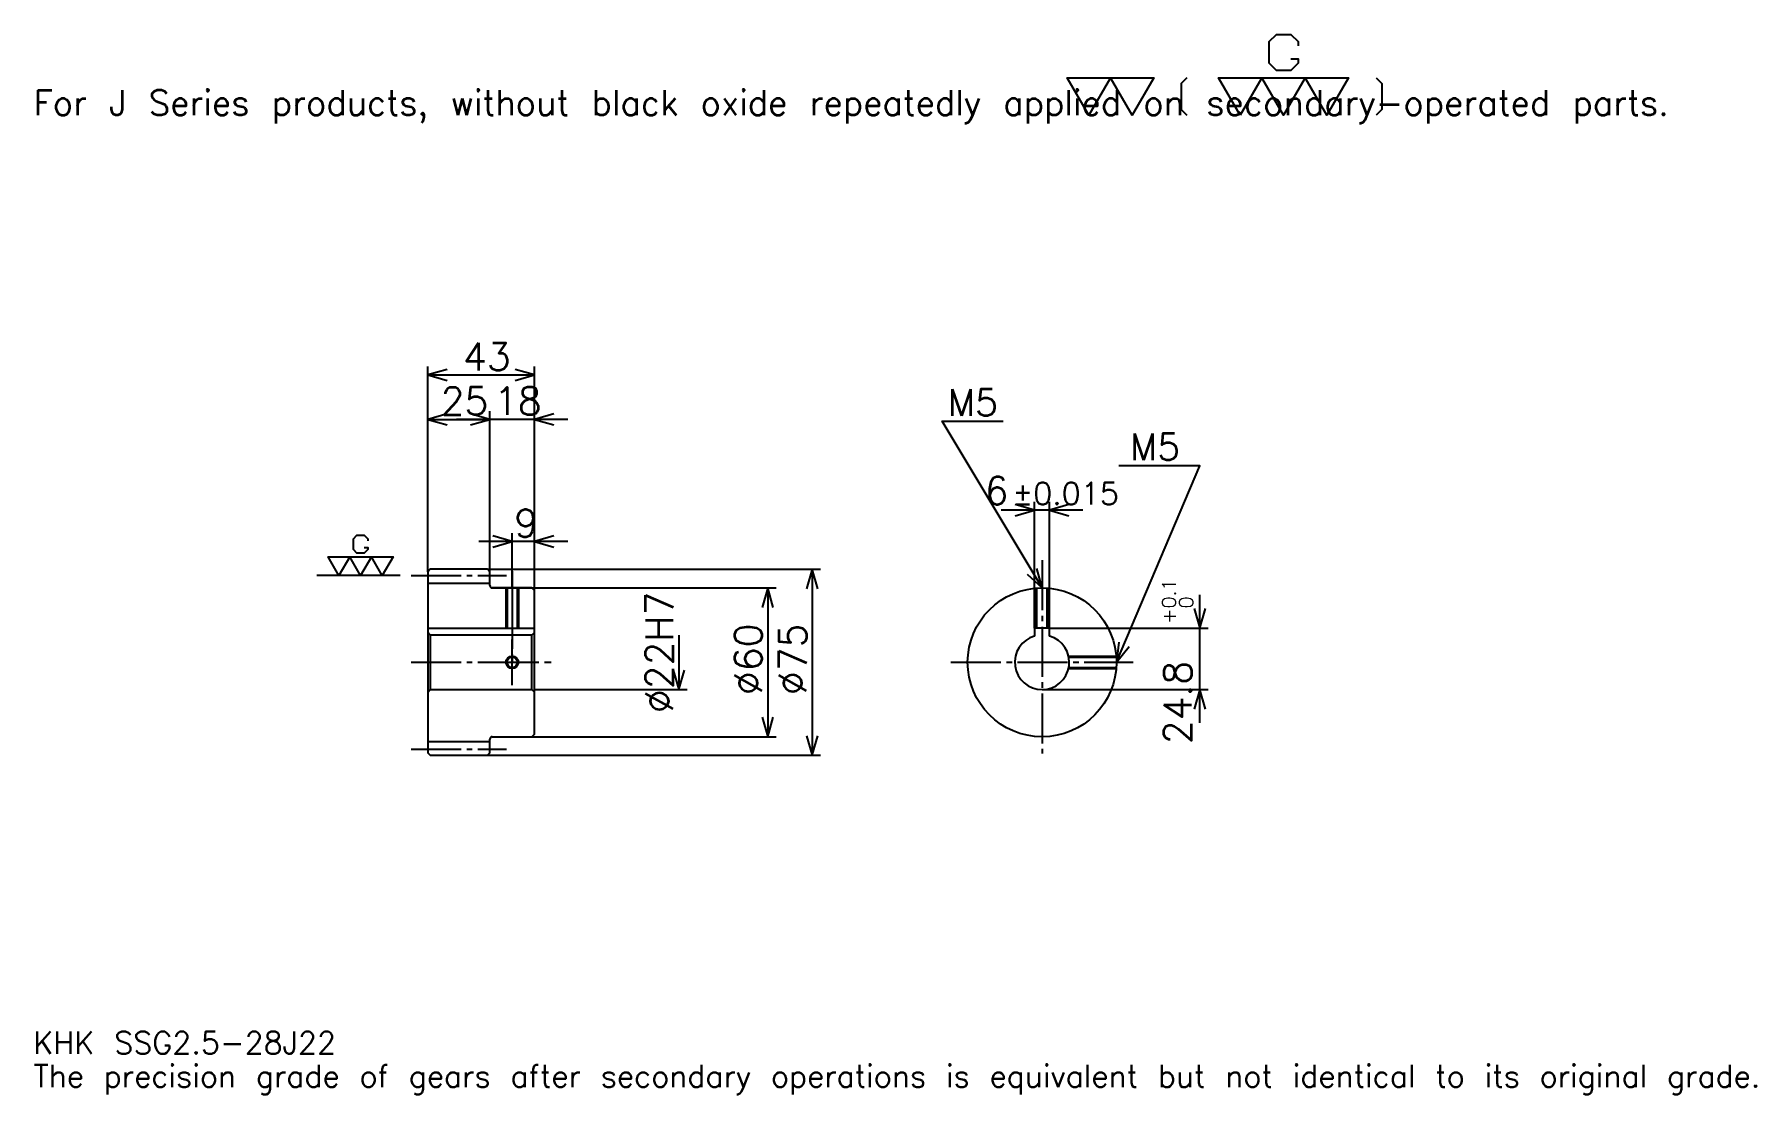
# Model space of a CAD drawing. Extents: x 23 to 717, y 8 to 436.
import ezdxf

# ---------------------------------------------------------------- set-up
doc = ezdxf.new("R2010")
doc.units = 0
doc.linetypes.add('DASHDOT', pattern=[26.869564, 20.152174, -2.23913, 2.23913, -2.23913])
doc.layers.get('0').update_dxf_attribs({"linetype": 'CONTINUOUS'})
doc.layers.add('DASHDOT', color=6, linetype='DASHDOT')
doc.styles.add('KANJI', font='TXT', dxfattribs={"bigfont": 'BIGFONT'})

msp = doc.modelspace()

# ---------------------------------------------------------------- linework, layer by layer
at = {"color": 5}
for p, q in [((181.369553, 219.989136), (181.369553, 301.717407)), ((224.369553, 219.989136), (224.369553, 301.717407)), ((181.369553, 298.358704), (224.369553, 298.358704)), ((181.369553, 280.445648), (206.369553, 280.445648)), ((237.804337, 280.445648), (192.934769, 280.445648)), ((206.369553, 219.989136), (206.369553, 283.804352)), ((445.456482, 243.83696), (412.586945, 243.83696)), ((426.021729, 196.289139), (426.021729, 247.195648)), ((432.021729, 196.289139), (432.021729, 247.195648)), ((237.804337, 231.184784), (201.934769, 231.184784)), ((215.369553, 219.989136), (215.369553, 234.543488)), ((181.369553, 218.989136), (181.369553, 219.989136)), ((205.369553, 219.989136), (224.369553, 219.989136)), ((206.369553, 218.989136), (206.369553, 219.989136)), ((215.369553, 212.489136), (215.369553, 219.989136)), ((215.369553, 212.489136), (215.369553, 219.989136)), ((224.369553, 219.989136), (339.684753, 219.989136)), ((224.369553, 211.489136), (224.369553, 219.989136)), ((336.32605, 219.989136), (336.32605, 144.989136)), ((207.369553, 212.489136), (224.369553, 212.489136)), ((224.369553, 212.489136), (321.771729, 212.489136)), ((318.413025, 212.489136), (318.413025, 152.489136)), ((492.608704, 158.054352), (492.608704, 209.723923)), ((432.021729, 196.289139), (495.967407, 196.289139)), ((282.586945, 193.489136), (282.586945, 171.489136)), ((224.369553, 171.489136), (285.945648, 171.489136)), ((429.021729, 171.489136), (495.967407, 171.489136)), ((207.369553, 152.489136), (224.369553, 152.489136)), ((224.369553, 152.489136), (321.771729, 152.489136)), ((205.369553, 144.989136), (224.369553, 144.989136)), ((224.369553, 144.989136), (339.684753, 144.989136))]:
    msp.add_line(p, q, dxfattribs=at)
at = {"color": 7}
msp.add_line((170.173904, 217.489136), (136.586945, 217.489136), dxfattribs=at)
at = {"color": 4}
for p, q in [((181.369553, 214.364136), (206.369553, 214.364136)), ((181.369553, 196.289139), (224.369553, 196.289139)), ((223.369553, 193.489136), (224.369553, 194.489136)), ((182.369553, 193.489136), (182.369553, 171.489136)), ((223.369553, 171.489136), (224.369553, 170.489136)), ((181.369553, 150.614136), (206.369553, 150.614136))]:
    msp.add_line(p, q, dxfattribs=at)
at = {"color": 7}
for points in [[(529.330444, 425.74826), (532.241333, 425.74826), (532.241333, 424.00174), (529.330444, 421.090881), (523.508667, 421.090881), (520.597839, 424.00174), (520.597839, 432.734344), (523.508667, 435.645233), (529.330444, 435.645233), (532.241333, 432.734344), (532.241333, 430.987823)], [(447.82608, 403.043488), (439.093475, 418.180023), (474.023895, 418.180023), (465.29129, 403.043488), (456.558685, 418.180023), (447.82608, 403.043488)], [(487.41391, 418.180023), (485.085205, 415.851318), (485.085205, 405.372192), (487.41391, 403.043488)], [(508.954346, 403.043488), (500.221741, 418.180023), (552.617371, 418.180023), (543.884766, 403.043488), (535.152161, 418.180023), (526.419556, 403.043488), (517.686951, 418.180023), (508.954346, 403.043488)], [(563.678711, 418.180023), (566.007385, 415.851318), (566.007385, 405.372192), (563.678711, 403.043488)], [(155.731506, 228.841522), (157.186951, 228.841522), (157.186951, 227.968262), (155.731506, 226.512833), (152.820633, 226.512833), (151.365204, 227.968262), (151.365204, 232.334564), (152.820633, 233.790009), (155.731506, 233.790009), (157.186951, 232.334564), (157.186951, 231.461304)], [(145.543457, 217.489136), (141.177155, 225.057404), (167.374985, 225.057404), (163.008682, 217.489136), (158.64238, 225.057404), (154.276077, 217.489136), (149.909775, 225.057404), (145.543457, 217.489136)]]:
    msp.add_lwpolyline(points, dxfattribs=at)
at = {"color": 5}
for points in [[(189.206512, 300.597839), (181.369553, 298.358704), (189.206512, 296.119568)], [(216.532593, 296.119568), (224.369553, 298.358704), (216.532593, 300.597839)], [(189.206512, 282.684784), (181.369553, 280.445648), (189.206512, 278.206543)], [(198.532593, 278.206543), (206.369553, 280.445648), (198.532593, 282.684784)], [(198.532593, 278.206543), (206.369553, 280.445648), (198.532593, 282.684784)], [(232.206512, 282.684784), (224.369553, 280.445648), (232.206512, 278.206543)], [(429.021729, 212.489136), (388.717377, 279.663055), (413.347809, 279.663055)], [(459.021729, 182.489136), (492.608704, 261.75), (459.917358, 261.75)], [(418.184753, 241.597824), (426.021729, 243.83696), (418.184753, 246.076096)], [(439.858704, 246.076096), (432.021729, 243.83696), (439.858704, 241.597824)], [(207.532593, 228.945648), (215.369553, 231.184784), (207.532593, 233.42392)], [(232.206512, 233.42392), (224.369553, 231.184784), (232.206512, 228.945648)], [(338.565186, 212.152176), (336.32605, 219.989136), (334.086914, 212.152176)], [(423.069611, 218.057251), (429.021729, 212.489136), (426.909668, 220.361298)], [(320.652161, 204.652176), (318.413025, 212.489136), (316.173889, 204.652176)], [(490.369568, 204.126099), (492.608704, 196.289139), (494.847839, 204.126099)], [(460.017761, 190.578598), (459.021729, 182.489136), (464.141113, 188.831329)], [(280.347809, 179.326096), (282.586945, 171.489136), (284.82608, 179.326096)], [(494.847839, 163.652176), (492.608704, 171.489136), (490.369568, 163.652176)], [(316.173889, 160.326096), (318.413025, 152.489136), (320.652161, 160.326096)], [(334.086914, 152.826096), (336.32605, 144.989136), (338.565186, 152.826096)]]:
    msp.add_lwpolyline(points, dxfattribs=at)
at = {"color": 4}
for points in [[(206.369553, 213.489136), (206.369553, 218.989136), (205.369553, 219.989136), (182.369553, 219.989136), (181.369553, 218.989136), (181.369553, 170.489136)], [(207.369553, 152.489136), (223.369553, 152.489136), (224.369553, 153.489136), (224.369553, 211.489136), (223.369553, 212.489136), (207.369553, 212.489136)], [(212.869553, 212.489136), (212.869553, 196.289139)], [(213.30455, 212.489136), (213.30455, 196.289139)], [(217.434555, 212.489136), (217.434555, 196.289139)], [(217.869553, 212.489136), (217.869553, 196.289139)], [(426.521729, 196.289139), (426.521729, 212.384796)], [(426.956726, 196.289139), (426.956726, 212.417984)], [(431.086731, 196.289139), (431.086731, 212.417984)], [(431.521729, 196.289139), (431.521729, 212.384796)], [(181.369553, 170.489136), (182.369553, 171.489136), (223.369553, 171.489136), (223.369553, 193.489136), (182.369553, 193.489136), (181.369553, 194.489136)], [(432.021729, 193.072144), (432.021729, 196.289139), (426.021729, 196.289139), (426.021729, 193.072144)], [(439.733887, 184.989136), (458.917358, 184.989136)], [(439.826172, 184.554138), (458.950562, 184.554138)], [(439.733887, 179.989136), (458.917358, 179.989136)], [(439.826172, 180.424133), (458.950562, 180.424133)], [(181.369553, 170.489136), (181.369553, 145.989136), (182.369553, 144.989136), (205.369553, 144.989136), (206.369553, 145.989136), (206.369553, 151.489136)]]:
    msp.add_lwpolyline(points, dxfattribs=at)
for centre, radius in [((429.021729, 182.489136), 30), ((215.369553, 182.489136), 2.065)]:
    msp.add_circle(centre, radius, dxfattribs=at)
at = {"color": 7}
msp.add_circle((215.369553, 182.489136), 2.5, dxfattribs=at)
at = {"color": 4}
for centre, radius, start, end in [((207.369553, 213.489136), 1, 180, 270), ((429.021729, 182.489136), 11, 105.826620886, 74.173379114), ((207.369553, 151.489136), 1, 90, 180)]:
    msp.add_arc(centre, radius, start, end, dxfattribs=at)
at = {"layer": 'DASHDOT', "color": 7}
for p, q in [((429.021729, 223.684784), (429.021729, 145.771744)), ((174.652161, 217.489136), (213.086945, 217.489136)), ((215.369553, 212.489136), (215.369553, 182.489136)), ((174.652161, 182.489136), (231.086945, 182.489136)), ((392.304321, 182.489136), (465.739136, 182.489136)), ((174.652161, 147.489136), (213.086945, 147.489136))]:
    msp.add_line(p, q, dxfattribs=at)
for points in [[(215.369553, 219.206528), (215.369553, 189.571747)], [(215.369553, 173.271744), (215.369553, 191.706528)], [(206.152161, 182.489136), (224.586945, 182.489136)]]:
    msp.add_lwpolyline(points, dxfattribs=at)

# ---------------------------------------------------------------- texts
at = {"color": 7, "style": 'KANJI'}
for s, height, p in [('For J Series products, without black oxide repeatedly applied on secondary-operated parts.', 10.076087, (22.391304, 403.043488)), ('43', 11.195652, (195.592377, 300.150024)), ('25', 11.195652, (186.592377, 282.236969)), ('18', 11.195652, (208.092377, 282.236969)), ('M5', 10.747827, (390.956512, 281.902161)), ('M5', 10.747827, (464.39563, 263.989136)), ('6', 11.195652, (405.911682, 246.076096)), ('%%p0.015', 8.956522, (416.994019, 246.076096)), ('9', 11.195652, (216.230957, 232.976089)), ('KHK SSG2.5-28J22', 8.956522, (22.391304, 24.630434)), ('The precision grade of gears after secondary operations is equivalent but not identical to its original grade.', 8.956522, (22.391304, 11.195652))]:
    msp.add_text(s, height=height, dxfattribs=at).set_placement(p)
for s, height, p in [('%%c22H7', 11.195652, (280.347809, 162.057068)), ('0.1', 5.597826, (482.980408, 204.215103)), ('0', 5.597826, (489.921753, 204.215103)), ('+', 5.597826, (482.980408, 197.945541)), ('%%c60', 11.195652, (316.173889, 169.334244)), ('%%c75', 11.195652, (334.086914, 169.334244)), ('24.8', 11.195652, (489.25, 149.486328))]:
    msp.add_text(s, height=height, rotation=90, dxfattribs=at).set_placement(p)

doc.saveas('drawing.dxf')
